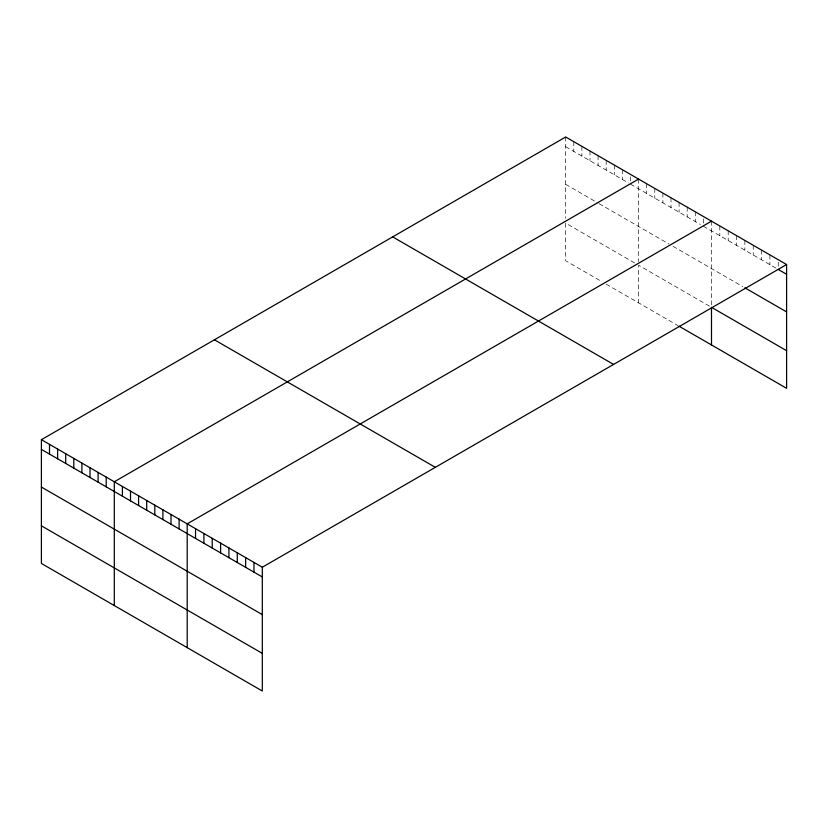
<?xml version="1.0" encoding="UTF-8"?>
<svg xmlns="http://www.w3.org/2000/svg" width="828" height="828" viewBox="0 0 828 828"><rect width="100%" height="100%" fill="white"/><g stroke="black" fill="none" stroke-linecap="round" stroke-linejoin="round"><path stroke-width="0.62" stroke-dasharray="4.14 3.1" d="M565.69 146.732L628.462 182.967M630.491 184.137L700.353 224.471M703.386 226.23L776.167 268.251M565.69 184.365L598.085 203.067M599.099 203.657L668.962 243.991M673.019 246.33L742.788 286.612M634.538 262.89L565.69 223.136L565.69 260.768L602.142 281.82M709.461 306.143L638.585 265.229L638.585 302.862M606.189 284.159L678.08 325.663M778.258 262.145L778.258 267.02M769.905 254.9L769.905 264.629M761.563 250.077L761.563 259.816M753.221 245.264L753.221 254.993M744.869 240.441L744.869 250.18M736.527 235.618L736.527 245.357M728.185 230.805L728.185 240.544M719.832 225.982L719.832 235.721M711.49 221.169L711.49 304.89M703.386 218.923L703.386 223.798M695.292 211.813L695.292 221.552M687.188 207.135L687.188 216.874M679.084 202.456L679.084 212.196M670.99 197.788L670.99 207.528M662.886 193.11L662.886 202.85M654.793 188.432L654.793 198.171M646.689 183.754L646.689 193.493M638.585 179.076L638.585 261.596M630.491 176.84L630.491 181.705M622.387 169.73L622.387 179.459M614.293 165.051L614.293 174.791M606.189 160.373L606.189 170.113M598.085 155.695L598.085 165.434M589.991 151.017L589.991 160.756M581.887 146.339L581.887 156.078M573.783 141.671L573.783 151.4M565.69 136.993L565.69 218.292"/><path stroke-width="1.24" d="M41.4 439.689L262.31 567.232L262.31 691.007L41.4 563.464L41.4 439.689L565.69 136.993L786.6 264.536L786.6 388.311L679.084 326.242M638.585 179.076L114.305 481.772L114.305 605.558M711.49 221.169L187.2 523.865L187.2 647.641M262.31 567.232L786.6 264.536M778.258 269.452L786.6 274.275M744.869 287.813L786.6 311.908M786.6 350.679L711.49 307.312L711.49 344.955M392.669 236.88L613.589 364.423M214.411 339.791L435.331 467.334M41.4 449.418L262.31 576.961M41.4 487.061L262.31 614.604M41.4 525.832L262.31 653.375M253.968 562.409L253.968 572.148M245.626 557.586L245.626 567.325M237.274 552.773L237.274 562.512M228.932 547.95L228.932 557.689M220.59 543.137L220.59 552.876M212.237 538.314L212.237 548.053M203.895 533.501L203.895 543.24M195.553 528.678L195.553 538.417M179.107 519.187L179.107 528.926M171.003 514.509L171.003 524.248M162.899 509.831L162.899 519.57M154.805 505.152L154.805 514.892M146.701 500.485L146.701 510.214M138.597 495.806L138.597 505.546M130.503 491.128L130.503 500.868M122.399 486.45L122.399 496.189M106.201 477.094L106.201 486.833M98.097 472.415L98.097 482.155M90.004 467.748L90.004 477.477M81.9 463.069L81.9 472.809M73.795 458.391L73.795 468.13M65.702 453.713L65.702 463.452M57.598 449.035L57.598 458.774M49.504 444.357L49.504 454.096"/></g></svg>
